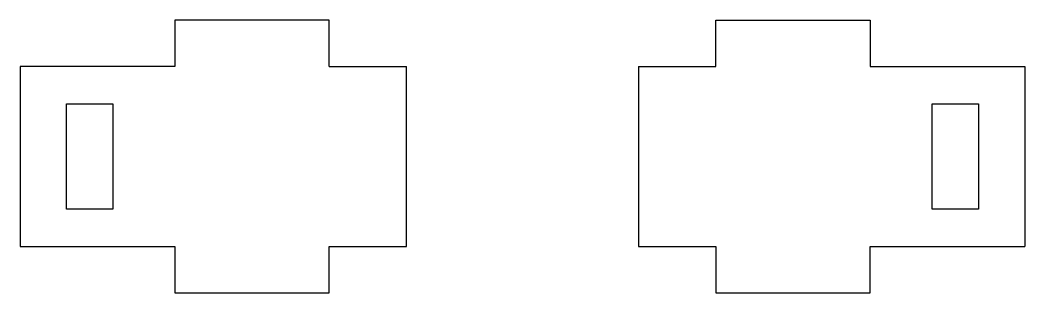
# Model space of a CAD drawing. Extents: x 0 to 65, y 0 to 17.6.
import ezdxf

# ---------------------------------------------------------------- set-up
doc = ezdxf.new("R2010")
doc.units = 0
doc.layers.get('0').update_dxf_attribs({"linetype": 'continuous'})

# ---------------------------------------------------------------- blocks, each defined once
blk = doc.blocks.new('PAD006')
at = {"color": 0}
for p, q in [((20, 17.6), (10, 17.6)), ((10, 17.6), (10, 14.6)), ((20, 14.6), (20, 17.6)), ((45, 14.6), (45, 17.6)), ((45, 17.6), (55, 17.6)), ((55, 17.6), (55, 14.6)), ((10, 14.6), (0, 14.6)), ((0, 14.6), (0, 3)), ((20, 14.6), (25, 14.6)), ((25, 3), (25, 14.6)), ((40, 14.6), (45, 14.6)), ((40, 14.6), (40, 3)), ((55, 14.6), (65, 14.6)), ((65, 14.6), (65, 3)), ((3, 12.2), (6, 12.2)), ((3, 5.4), (3, 12.2)), ((6, 12.2), (6, 5.4)), ((59, 12.2), (62, 12.2)), ((59, 5.4), (59, 12.2)), ((62, 12.2), (62, 5.4)), ((6, 5.4), (3, 5.4)), ((62, 5.4), (59, 5.4)), ((0, 3), (10, 3)), ((10, 3), (10, 0)), ((20, 0), (20, 3)), ((20, 3), (25, 3)), ((40, 3), (45, 3)), ((45, 3), (45, 0)), ((55, 3), (65, 3)), ((55, 0), (55, 3)), ((10, 0), (20, 0)), ((45, 0), (55, 0))]:
    blk.add_line(p, q, dxfattribs=at)

msp = doc.modelspace()

# ---------------------------------------------------------------- block references
at = {"color": 0}
msp.add_blockref('PAD006', (0, 0), dxfattribs=at)

doc.saveas('drawing.dxf')
